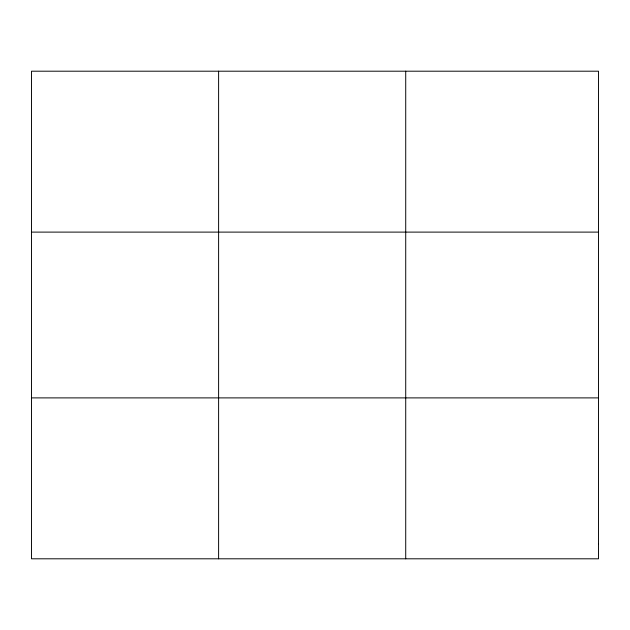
<?xml version="1.0" encoding="UTF-8"?>
<svg xmlns="http://www.w3.org/2000/svg" width="630" height="630" viewBox="0 0 630 630"><rect width="100%" height="100%" fill="white"/><g stroke="black" fill="none" stroke-linecap="round" stroke-linejoin="round"><path stroke-width="0.94" d="M218.61 71.198L218.61 558.802M405.72 71.198L405.72 558.802M31.5 232.108L598.5 232.108M31.5 397.892L598.5 397.892M598.5 544.178L598.5 558.802L31.5 558.802L31.5 71.198L598.5 71.198L598.5 544.178"/></g></svg>
